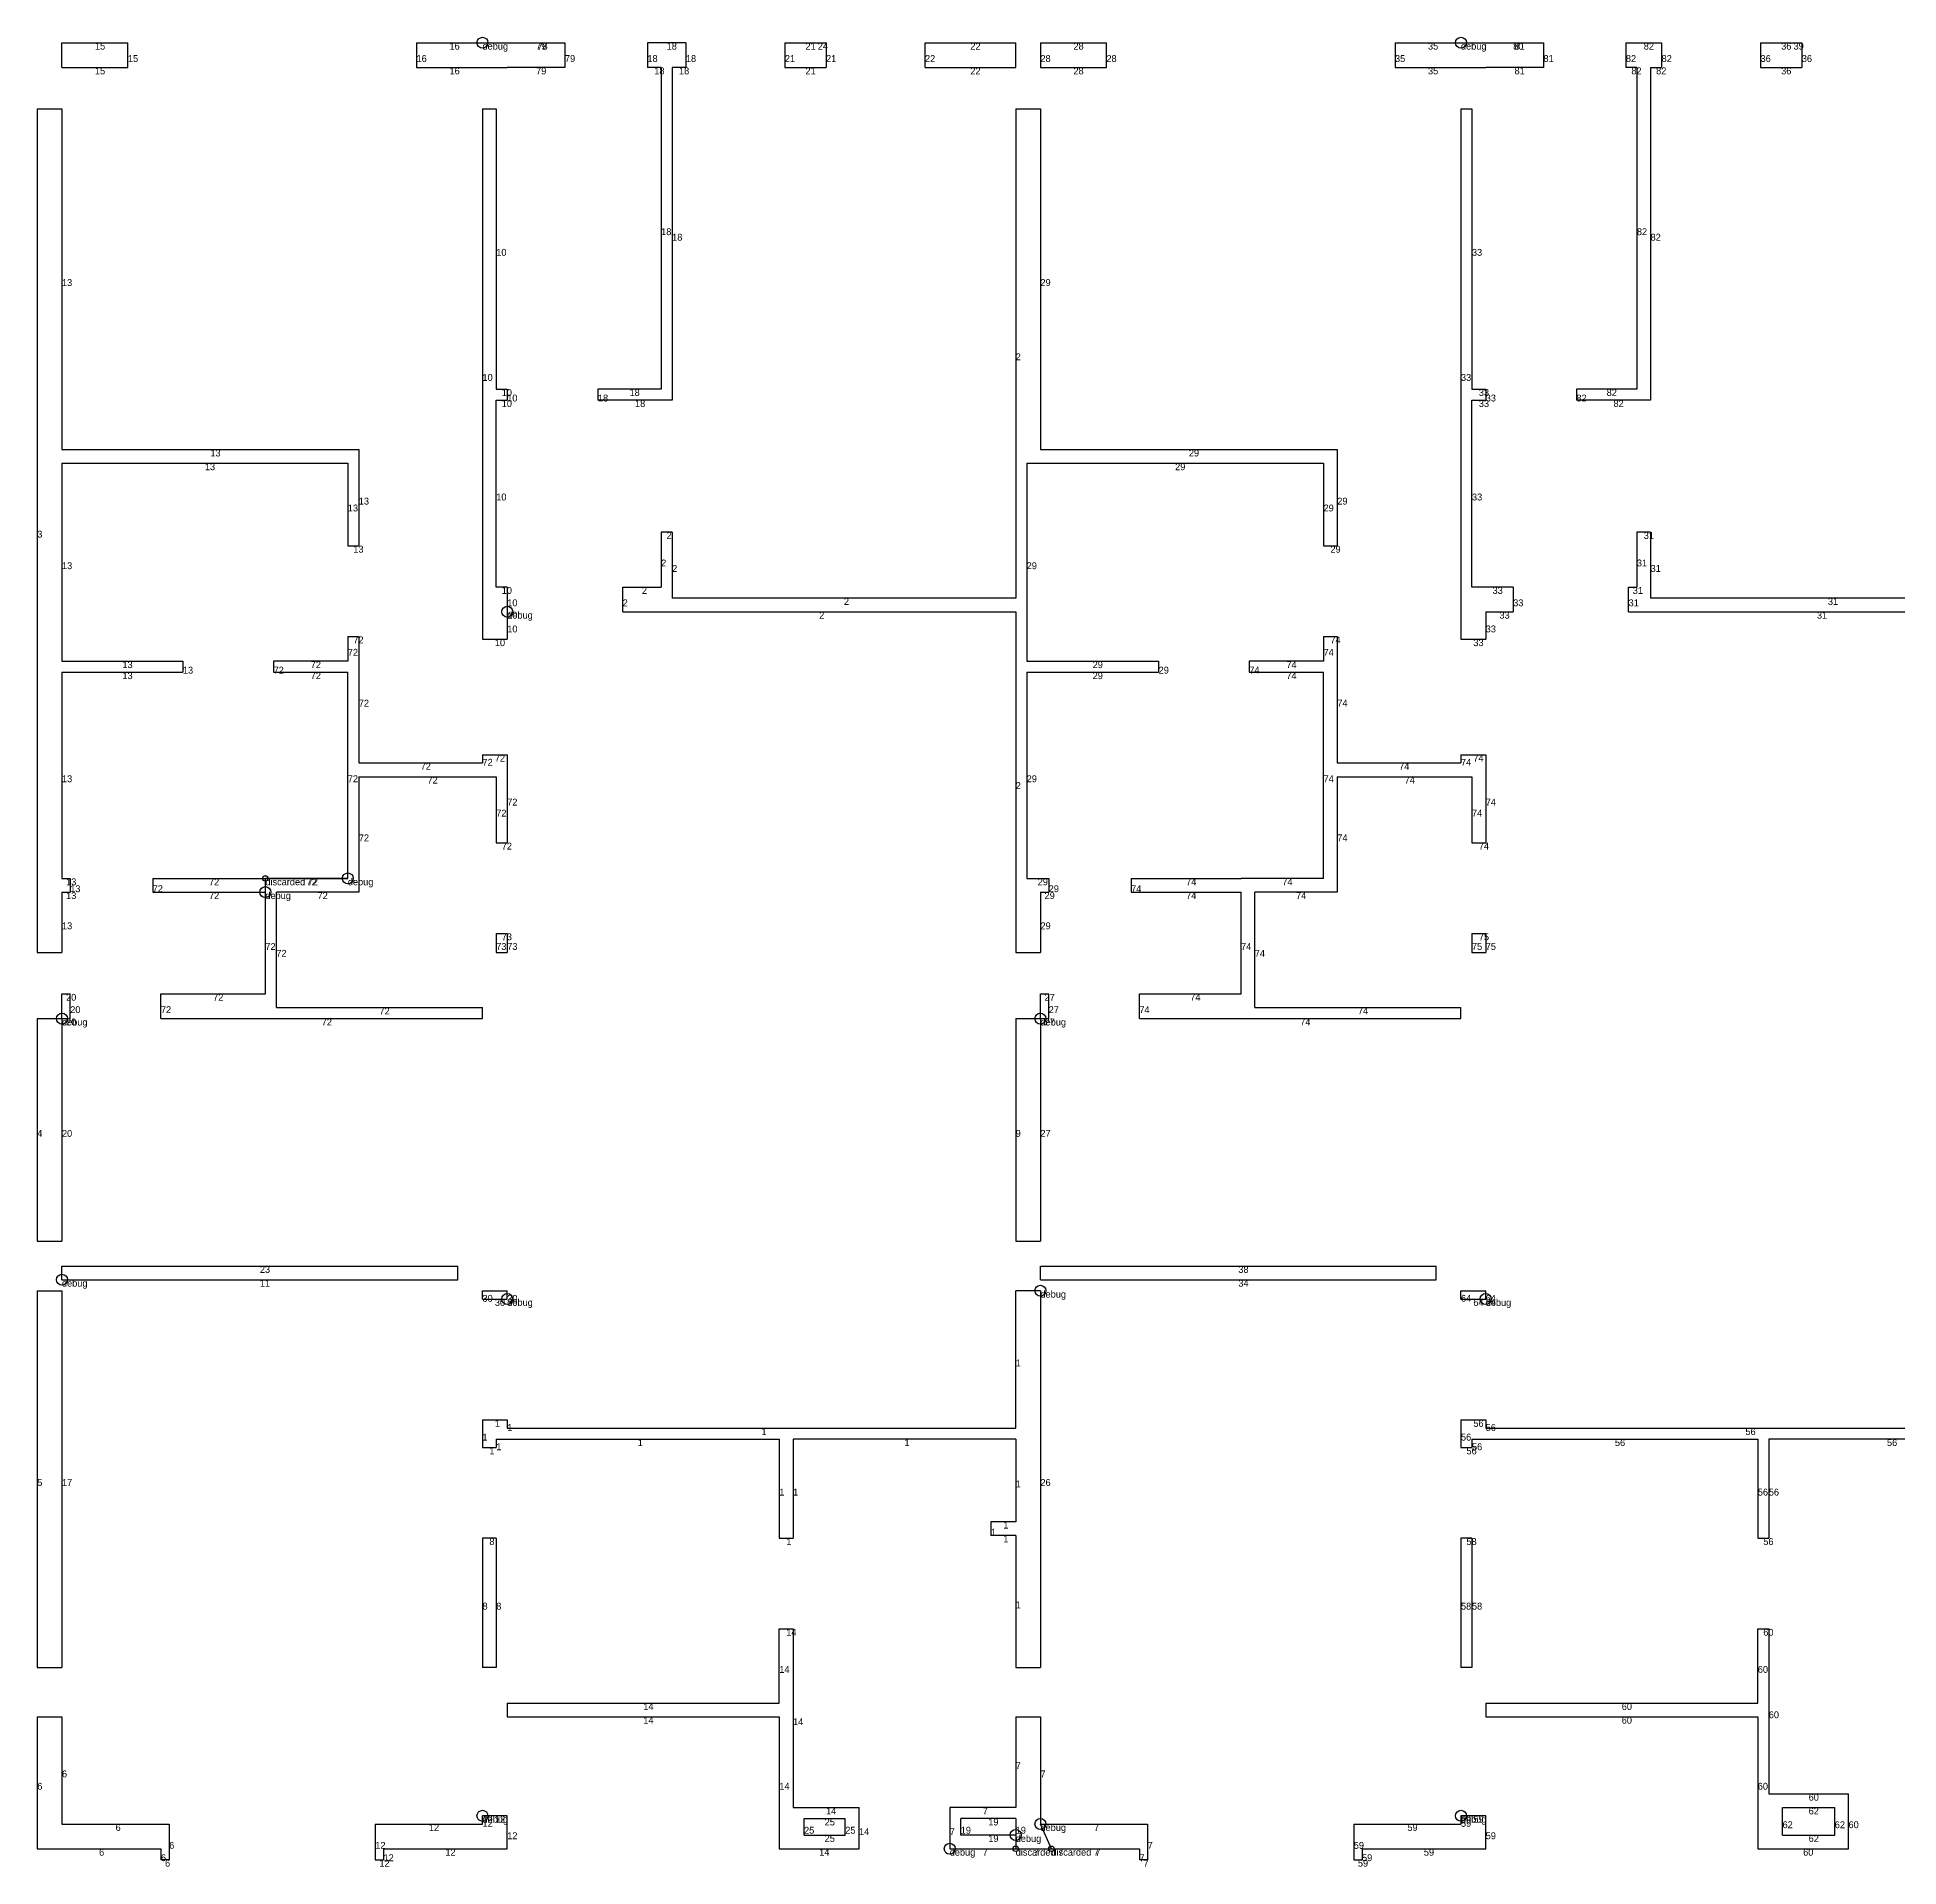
# Model space of a CAD drawing. Header units: metres. Extents: x 234 to 1679, y 437 to 1103.
# Drawn here: x 234 to 911, y 437 to 1103 of the extents above; entities that cross this region are included whole.
import ezdxf

# ---------------------------------------------------------------- set-up
doc = ezdxf.new("R2010")
doc.units = ezdxf.units.M
doc.layers.add('WALL_DEBUG', color=7, linetype='Continuous')

msp = doc.modelspace()

# ---------------------------------------------------------------- linework, layer by layer
at = {"layer": 'debug', "color": 2}
for centre in [(396, 1101), (752, 1101), (405, 894), (317, 792), (317, 792), (317, 792), (347, 797), (347, 797), (347, 797), (243, 746), (243, 746), (243, 746), (599, 746), (599, 746), (599, 746), (243, 651), (405, 644), (599, 647), (761, 644), (396, 456), (599, 453), (599, 453), (599, 453), (752, 456), (590, 449), (590, 449), (590, 449), (566, 444), (566, 444), (566, 444)]:
    msp.add_circle(centre, 2, dxfattribs=at)
at = {"layer": 'debug', "color": 4}
for centre in [(317, 797), (590, 444), (590, 444), (603, 444)]:
    msp.add_circle(centre, 1, dxfattribs=at)
at = {"layer": 'WALL_DEBUG'}
for p, q in [((243, 1101), (267, 1101)), ((243, 1092), (243, 1101)), ((243, 1101), (267, 1101)), ((243, 1092), (243, 1101)), ((243, 1101), (267, 1101)), ((243, 1092), (243, 1101)), ((243, 1101), (267, 1101)), ((267, 1092), (267, 1101)), ((267, 1092), (267, 1101)), ((267, 1092), (267, 1101)), ((267, 1092), (267, 1101)), ((372, 1101), (396, 1101)), ((372, 1101), (372, 1092)), ((372, 1101), (396, 1101)), ((372, 1101), (372, 1092)), ((372, 1101), (396, 1101)), ((372, 1101), (372, 1092)), ((372, 1101), (396, 1101)), ((372, 1101), (372, 1092)), ((396, 1101), (405, 1101)), ((396, 1101), (405, 1101)), ((396, 1101), (405, 1101)), ((405, 1101), (426, 1101)), ((405, 1101), (426, 1101)), ((405, 1101), (426, 1101)), ((405, 1101), (426, 1101)), ((416, 1101), (416, 1101)), ((416, 1101), (416, 1101)), ((416, 1101), (416, 1101)), ((416, 1101), (416, 1101)), ((426, 1101), (426, 1092)), ((426, 1101), (426, 1092)), ((426, 1101), (426, 1092)), ((426, 1101), (426, 1092)), ((470, 1101), (456, 1101)), ((456, 1101), (456, 1092)), ((470, 1101), (456, 1101)), ((456, 1101), (456, 1092)), ((470, 1101), (456, 1101)), ((456, 1101), (456, 1092)), ((470, 1101), (456, 1101)), ((456, 1101), (456, 1092)), ((470, 1101), (470, 1092)), ((470, 1101), (470, 1092)), ((470, 1101), (470, 1092)), ((470, 1101), (470, 1092)), ((506, 1101), (506, 1092)), ((506, 1101), (521, 1101)), ((506, 1101), (506, 1092)), ((506, 1101), (521, 1101)), ((506, 1101), (506, 1092)), ((506, 1101), (521, 1101)), ((506, 1101), (506, 1092)), ((506, 1101), (521, 1101)), ((518, 1101), (518, 1101)), ((518, 1101), (518, 1101)), ((518, 1101), (518, 1101)), ((518, 1101), (518, 1101)), ((521, 1101), (521, 1092)), ((521, 1101), (521, 1092)), ((521, 1101), (521, 1092)), ((521, 1101), (521, 1092)), ((557, 1092), (557, 1101)), ((557, 1101), (590, 1101)), ((557, 1092), (557, 1101)), ((557, 1101), (590, 1101)), ((557, 1092), (557, 1101)), ((557, 1101), (590, 1101)), ((557, 1092), (557, 1101)), ((557, 1101), (590, 1101)), ((590, 1092), (590, 1101)), ((590, 1092), (590, 1101)), ((590, 1092), (590, 1101)), ((599, 1101), (599, 1092)), ((599, 1101), (623, 1101)), ((599, 1101), (599, 1092)), ((599, 1101), (623, 1101)), ((599, 1101), (599, 1092)), ((599, 1101), (623, 1101)), ((599, 1101), (599, 1092)), ((599, 1101), (623, 1101)), ((623, 1092), (623, 1101)), ((623, 1092), (623, 1101)), ((623, 1092), (623, 1101)), ((623, 1092), (623, 1101)), ((728, 1101), (752, 1101)), ((728, 1101), (728, 1092)), ((728, 1101), (752, 1101)), ((728, 1101), (728, 1092)), ((728, 1101), (752, 1101)), ((728, 1101), (728, 1092)), ((728, 1101), (752, 1101)), ((728, 1101), (728, 1092)), ((752, 1101), (761, 1101)), ((752, 1101), (761, 1101)), ((752, 1101), (761, 1101)), ((761, 1101), (782, 1101)), ((761, 1101), (782, 1101)), ((761, 1101), (782, 1101)), ((761, 1101), (782, 1101)), ((771, 1101), (771, 1101)), ((771, 1101), (771, 1101)), ((771, 1101), (771, 1101)), ((771, 1101), (771, 1101)), ((782, 1101), (782, 1092)), ((782, 1101), (782, 1092)), ((782, 1101), (782, 1092)), ((782, 1101), (782, 1092)), ((812, 1101), (812, 1092)), ((812, 1101), (825, 1101)), ((812, 1101), (812, 1092)), ((812, 1101), (825, 1101)), ((812, 1101), (812, 1092)), ((812, 1101), (825, 1101)), ((812, 1101), (812, 1092)), ((812, 1101), (825, 1101)), ((825, 1101), (825, 1092)), ((825, 1101), (825, 1092)), ((825, 1101), (825, 1092)), ((825, 1101), (825, 1092)), ((861, 1101), (861, 1092)), ((861, 1101), (876, 1101)), ((861, 1101), (861, 1092)), ((861, 1101), (876, 1101)), ((861, 1101), (861, 1092)), ((861, 1101), (876, 1101)), ((861, 1101), (861, 1092)), ((861, 1101), (876, 1101)), ((873, 1101), (873, 1101)), ((873, 1101), (873, 1101)), ((873, 1101), (873, 1101)), ((873, 1101), (873, 1101)), ((876, 1101), (876, 1092)), ((876, 1101), (876, 1092)), ((876, 1101), (876, 1092)), ((876, 1101), (876, 1092)), ((243, 1092), (267, 1092)), ((243, 1092), (267, 1092)), ((243, 1092), (267, 1092)), ((243, 1092), (267, 1092)), ((372, 1092), (396, 1092)), ((372, 1092), (396, 1092)), ((372, 1092), (396, 1092)), ((372, 1092), (396, 1092)), ((396, 1092), (405, 1092)), ((396, 1092), (405, 1092)), ((396, 1092), (405, 1092)), ((426, 1092), (405, 1092)), ((426, 1092), (405, 1092)), ((426, 1092), (405, 1092)), ((426, 1092), (405, 1092)), ((461, 1092), (456, 1092)), ((461, 1092), (456, 1092)), ((461, 1092), (456, 1092)), ((461, 1092), (456, 1092)), ((461, 1092), (461, 975)), ((461, 1092), (461, 975)), ((461, 1092), (461, 975)), ((461, 1092), (461, 975)), ((470, 1092), (465, 1092)), ((465, 1092), (465, 971)), ((470, 1092), (465, 1092)), ((465, 1092), (465, 971)), ((470, 1092), (465, 1092)), ((465, 1092), (465, 971)), ((470, 1092), (465, 1092)), ((465, 1092), (465, 971)), ((506, 1092), (521, 1092)), ((506, 1092), (521, 1092)), ((506, 1092), (521, 1092)), ((506, 1092), (521, 1092)), ((557, 1092), (590, 1092)), ((557, 1092), (590, 1092)), ((557, 1092), (590, 1092)), ((557, 1092), (590, 1092)), ((599, 1092), (623, 1092)), ((599, 1092), (623, 1092)), ((599, 1092), (623, 1092)), ((599, 1092), (623, 1092)), ((728, 1092), (752, 1092)), ((728, 1092), (752, 1092)), ((728, 1092), (752, 1092)), ((728, 1092), (752, 1092)), ((752, 1092), (761, 1092)), ((752, 1092), (761, 1092)), ((752, 1092), (761, 1092)), ((782, 1092), (761, 1092)), ((782, 1092), (761, 1092)), ((782, 1092), (761, 1092)), ((782, 1092), (761, 1092)), ((816, 1092), (812, 1092)), ((816, 1092), (812, 1092)), ((816, 1092), (812, 1092)), ((816, 1092), (812, 1092)), ((816, 1092), (816, 975)), ((816, 1092), (816, 975)), ((816, 1092), (816, 975)), ((816, 1092), (816, 975)), ((821, 1092), (821, 971)), ((821, 1092), (825, 1092)), ((821, 1092), (821, 971)), ((821, 1092), (825, 1092)), ((821, 1092), (821, 971)), ((821, 1092), (825, 1092)), ((821, 1092), (821, 971)), ((821, 1092), (825, 1092)), ((861, 1092), (876, 1092)), ((861, 1092), (876, 1092)), ((861, 1092), (876, 1092)), ((861, 1092), (876, 1092)), ((234, 1077), (234, 770)), ((234, 1077), (234, 770)), ((234, 1077), (243, 1077)), ((234, 1077), (234, 770)), ((234, 1077), (243, 1077)), ((234, 1077), (234, 770)), ((234, 1077), (243, 1077)), ((243, 1077), (243, 953)), ((243, 1077), (243, 953)), ((243, 1077), (243, 953)), ((243, 1077), (243, 953)), ((396, 1077), (396, 884)), ((396, 1077), (396, 884)), ((396, 1077), (401, 1077)), ((396, 1077), (396, 884)), ((396, 1077), (401, 1077)), ((396, 1077), (396, 884)), ((396, 1077), (401, 1077)), ((401, 1077), (401, 975)), ((401, 1077), (401, 975)), ((401, 1077), (401, 975)), ((401, 1077), (401, 975)), ((590, 1077), (590, 899)), ((590, 1077), (590, 899)), ((590, 1077), (599, 1077)), ((590, 1077), (590, 899)), ((590, 1077), (599, 1077)), ((590, 1077), (590, 899)), ((590, 1077), (599, 1077)), ((599, 1077), (599, 953)), ((599, 1077), (599, 953)), ((599, 1077), (599, 953)), ((599, 1077), (599, 953)), ((752, 1077), (752, 884)), ((752, 1077), (752, 884)), ((752, 1077), (756, 1077)), ((752, 1077), (752, 884)), ((752, 1077), (756, 1077)), ((752, 1077), (752, 884)), ((752, 1077), (756, 1077)), ((756, 1077), (756, 975)), ((756, 1077), (756, 975)), ((756, 1077), (756, 975)), ((756, 1077), (756, 975)), ((401, 975), (405, 975)), ((401, 975), (405, 975)), ((401, 975), (405, 975)), ((401, 975), (405, 975)), ((401, 903), (401, 971)), ((401, 971), (405, 971)), ((401, 903), (401, 971)), ((401, 971), (405, 971)), ((401, 903), (401, 971)), ((401, 971), (405, 971)), ((401, 903), (401, 971)), ((401, 971), (405, 971)), ((405, 975), (405, 971)), ((405, 975), (405, 971)), ((405, 975), (405, 971)), ((405, 975), (405, 971)), ((461, 975), (438, 975)), ((438, 975), (438, 971)), ((461, 975), (438, 975)), ((438, 975), (438, 971)), ((461, 975), (438, 975)), ((438, 975), (438, 971)), ((461, 975), (438, 975)), ((438, 975), (438, 971)), ((465, 971), (438, 971)), ((465, 971), (438, 971)), ((465, 971), (438, 971)), ((465, 971), (438, 971)), ((756, 975), (761, 975)), ((756, 975), (761, 975)), ((756, 975), (761, 975)), ((756, 975), (761, 975)), ((756, 903), (756, 971)), ((756, 971), (761, 971)), ((756, 903), (756, 971)), ((756, 971), (761, 971)), ((756, 903), (756, 971)), ((756, 971), (761, 971)), ((756, 903), (756, 971)), ((756, 971), (761, 971)), ((761, 975), (761, 971)), ((761, 975), (761, 971)), ((761, 975), (761, 971)), ((761, 975), (761, 971)), ((816, 975), (794, 975)), ((794, 975), (794, 971)), ((816, 975), (794, 975)), ((794, 975), (794, 971)), ((816, 975), (794, 975)), ((794, 975), (794, 971)), ((816, 975), (794, 975)), ((794, 975), (794, 971)), ((821, 971), (794, 971)), ((821, 971), (794, 971)), ((821, 971), (794, 971)), ((821, 971), (794, 971)), ((243, 953), (351, 953)), ((243, 953), (351, 953)), ((243, 953), (351, 953)), ((243, 953), (351, 953)), ((351, 953), (351, 918)), ((351, 953), (351, 918)), ((351, 953), (351, 918)), ((351, 953), (351, 918)), ((599, 953), (707, 953)), ((599, 953), (707, 953)), ((599, 953), (707, 953)), ((599, 953), (707, 953)), ((707, 953), (707, 918)), ((707, 953), (707, 918)), ((707, 953), (707, 918)), ((707, 953), (707, 918)), ((243, 948), (243, 876)), ((243, 948), (347, 948)), ((243, 948), (243, 876)), ((243, 948), (347, 948)), ((243, 948), (243, 876)), ((243, 948), (347, 948)), ((243, 948), (243, 876)), ((243, 948), (347, 948)), ((347, 948), (347, 918)), ((347, 948), (347, 918)), ((347, 948), (347, 918)), ((347, 948), (347, 918)), ((594, 948), (594, 876)), ((594, 948), (702, 948)), ((594, 948), (594, 876)), ((594, 948), (702, 948)), ((594, 948), (594, 876)), ((594, 948), (702, 948)), ((594, 948), (594, 876)), ((594, 948), (702, 948)), ((702, 948), (702, 918)), ((702, 948), (702, 918)), ((702, 948), (702, 918)), ((702, 948), (702, 918)), ((465, 923), (461, 923)), ((461, 923), (461, 903)), ((465, 923), (461, 923)), ((461, 923), (461, 903)), ((465, 923), (461, 923)), ((461, 923), (461, 903)), ((465, 923), (461, 923)), ((461, 923), (461, 903)), ((465, 923), (465, 899)), ((465, 923), (465, 899)), ((465, 923), (465, 899)), ((465, 923), (465, 899)), ((821, 923), (816, 923)), ((816, 923), (816, 903)), ((821, 923), (816, 923)), ((816, 923), (816, 903)), ((821, 923), (816, 923)), ((816, 923), (816, 903)), ((821, 923), (816, 923)), ((816, 923), (816, 903)), ((821, 923), (821, 899)), ((821, 923), (821, 899)), ((821, 923), (821, 899)), ((821, 923), (821, 899)), ((347, 918), (351, 918)), ((347, 918), (351, 918)), ((347, 918), (351, 918)), ((347, 918), (351, 918)), ((702, 918), (707, 918)), ((702, 918), (707, 918)), ((702, 918), (707, 918)), ((702, 918), (707, 918)), ((405, 903), (401, 903)), ((405, 903), (401, 903)), ((405, 903), (401, 903)), ((405, 903), (401, 903)), ((405, 903), (405, 894)), ((405, 903), (405, 894)), ((405, 903), (405, 894)), ((405, 903), (405, 894)), ((447, 894), (447, 903)), ((447, 903), (461, 903)), ((447, 894), (447, 903)), ((447, 903), (461, 903)), ((447, 894), (447, 903)), ((447, 903), (461, 903)), ((447, 894), (447, 903)), ((447, 903), (461, 903)), ((771, 903), (756, 903)), ((771, 903), (756, 903)), ((771, 903), (756, 903)), ((771, 903), (756, 903)), ((771, 903), (771, 894)), ((771, 903), (771, 894)), ((771, 903), (771, 894)), ((771, 903), (771, 894)), ((813, 894), (813, 903)), ((813, 903), (816, 903)), ((813, 894), (813, 903)), ((813, 903), (816, 903)), ((813, 894), (813, 903)), ((813, 903), (816, 903)), ((813, 894), (813, 903)), ((813, 903), (816, 903)), ((590, 899), (465, 899)), ((590, 899), (465, 899)), ((590, 899), (465, 899)), ((590, 899), (465, 899)), ((950, 899), (821, 899)), ((950, 899), (821, 899)), ((950, 899), (821, 899)), ((950, 899), (821, 899)), ((405, 894), (405, 894)), ((405, 894), (405, 884)), ((405, 894), (405, 884)), ((405, 894), (405, 884)), ((405, 894), (405, 884)), ((447, 894), (590, 894)), ((447, 894), (590, 894)), ((447, 894), (590, 894)), ((447, 894), (590, 894)), ((590, 894), (590, 770)), ((590, 894), (590, 770)), ((590, 894), (590, 770)), ((590, 894), (590, 770)), ((761, 894), (771, 894)), ((761, 894), (761, 884)), ((761, 894), (771, 894)), ((761, 894), (761, 884)), ((761, 894), (771, 894)), ((761, 894), (761, 884)), ((761, 894), (771, 894)), ((761, 894), (761, 884)), ((813, 894), (950, 894)), ((813, 894), (950, 894)), ((813, 894), (950, 894)), ((813, 894), (950, 894)), ((347, 885), (347, 876)), ((347, 885), (351, 885)), ((347, 885), (347, 876)), ((347, 885), (351, 885)), ((347, 885), (347, 876)), ((347, 885), (351, 885)), ((347, 885), (347, 876)), ((347, 885), (351, 885)), ((351, 885), (351, 839)), ((351, 885), (351, 839)), ((351, 885), (351, 839)), ((351, 885), (351, 839)), ((396, 884), (405, 884)), ((396, 884), (405, 884)), ((396, 884), (405, 884)), ((396, 884), (405, 884)), ((702, 885), (702, 876)), ((702, 885), (707, 885)), ((702, 885), (702, 876)), ((702, 885), (707, 885)), ((702, 885), (702, 876)), ((702, 885), (707, 885)), ((702, 885), (702, 876)), ((702, 885), (707, 885)), ((707, 885), (707, 839)), ((707, 885), (707, 839)), ((707, 885), (707, 839)), ((707, 885), (707, 839)), ((752, 884), (761, 884)), ((752, 884), (761, 884)), ((752, 884), (761, 884)), ((752, 884), (761, 884)), ((243, 876), (287, 876)), ((243, 876), (287, 876)), ((243, 876), (287, 876)), ((243, 876), (287, 876)), ((287, 876), (287, 872)), ((287, 876), (287, 872)), ((287, 876), (287, 872)), ((287, 876), (287, 872)), ((347, 876), (320, 876)), ((320, 876), (320, 872)), ((347, 876), (320, 876)), ((320, 876), (320, 872)), ((347, 876), (320, 876)), ((320, 876), (320, 872)), ((347, 876), (320, 876)), ((320, 876), (320, 872)), ((594, 876), (642, 876)), ((594, 876), (642, 876)), ((594, 876), (642, 876)), ((594, 876), (642, 876)), ((642, 876), (642, 872)), ((642, 876), (642, 872)), ((642, 876), (642, 872)), ((642, 876), (642, 872)), ((702, 876), (675, 876)), ((675, 876), (675, 872)), ((702, 876), (675, 876)), ((675, 876), (675, 872)), ((702, 876), (675, 876)), ((675, 876), (675, 872)), ((702, 876), (675, 876)), ((675, 876), (675, 872)), ((243, 872), (287, 872)), ((243, 872), (243, 797)), ((243, 872), (287, 872)), ((243, 872), (243, 797)), ((243, 872), (287, 872)), ((243, 872), (243, 797)), ((243, 872), (287, 872)), ((243, 872), (243, 797)), ((320, 872), (347, 872)), ((320, 872), (347, 872)), ((320, 872), (347, 872)), ((320, 872), (347, 872)), ((347, 797), (347, 872)), ((347, 797), (347, 872)), ((347, 797), (347, 872)), ((347, 797), (347, 872)), ((594, 872), (642, 872)), ((594, 872), (594, 797)), ((594, 872), (642, 872)), ((594, 872), (594, 797)), ((594, 872), (642, 872)), ((594, 872), (594, 797)), ((594, 872), (642, 872)), ((594, 872), (594, 797)), ((675, 872), (702, 872)), ((675, 872), (702, 872)), ((675, 872), (702, 872)), ((675, 872), (702, 872)), ((702, 797), (702, 872)), ((702, 797), (702, 872)), ((702, 797), (702, 872)), ((702, 797), (702, 872)), ((396, 842), (396, 839)), ((396, 842), (405, 842)), ((396, 842), (396, 839)), ((396, 842), (405, 842)), ((396, 842), (396, 839)), ((396, 842), (405, 842)), ((396, 842), (396, 839)), ((396, 842), (405, 842)), ((405, 842), (405, 810)), ((405, 842), (405, 810)), ((405, 842), (405, 810)), ((405, 842), (405, 810)), ((752, 842), (752, 839)), ((752, 842), (761, 842)), ((752, 842), (752, 839)), ((752, 842), (761, 842)), ((752, 842), (752, 839)), ((752, 842), (761, 842)), ((752, 842), (752, 839)), ((752, 842), (761, 842)), ((761, 842), (761, 810)), ((761, 842), (761, 810)), ((761, 842), (761, 810)), ((761, 842), (761, 810)), ((351, 839), (396, 839)), ((351, 839), (396, 839)), ((351, 839), (396, 839)), ((351, 839), (396, 839)), ((351, 834), (351, 792)), ((351, 834), (401, 834)), ((351, 834), (351, 792)), ((351, 834), (401, 834)), ((351, 834), (351, 792)), ((351, 834), (401, 834)), ((351, 834), (351, 792)), ((351, 834), (401, 834)), ((401, 834), (401, 810)), ((401, 834), (401, 810)), ((401, 834), (401, 810)), ((401, 834), (401, 810)), ((707, 839), (752, 839)), ((707, 839), (752, 839)), ((707, 839), (752, 839)), ((707, 839), (752, 839)), ((707, 834), (707, 792)), ((707, 834), (756, 834)), ((707, 834), (707, 792)), ((707, 834), (756, 834)), ((707, 834), (707, 792)), ((707, 834), (756, 834)), ((707, 834), (707, 792)), ((707, 834), (756, 834)), ((756, 834), (756, 810)), ((756, 834), (756, 810)), ((756, 834), (756, 810)), ((756, 834), (756, 810)), ((401, 810), (405, 810)), ((401, 810), (405, 810)), ((401, 810), (405, 810)), ((401, 810), (405, 810)), ((756, 810), (761, 810)), ((756, 810), (761, 810)), ((756, 810), (761, 810)), ((756, 810), (761, 810)), ((243, 797), (246, 797)), ((243, 797), (246, 797)), ((243, 797), (246, 797)), ((243, 797), (246, 797)), ((246, 797), (246, 792)), ((246, 797), (246, 792)), ((246, 797), (246, 792)), ((246, 797), (246, 792)), ((276, 797), (276, 792)), ((276, 797), (347, 797)), ((276, 797), (276, 792)), ((276, 797), (347, 797)), ((276, 797), (276, 792)), ((276, 797), (347, 797)), ((276, 797), (276, 792)), ((276, 797), (347, 797)), ((347, 797), (317, 797)), ((347, 797), (317, 797)), ((317, 792), (317, 797)), ((347, 797), (317, 797)), ((317, 792), (317, 797)), ((347, 797), (317, 797)), ((317, 792), (317, 797)), ((594, 797), (602, 797)), ((594, 797), (602, 797)), ((594, 797), (602, 797)), ((594, 797), (602, 797)), ((602, 797), (602, 792)), ((602, 797), (602, 792)), ((602, 797), (602, 792)), ((602, 797), (602, 792)), ((632, 797), (672, 797)), ((632, 797), (632, 792)), ((632, 797), (672, 797)), ((632, 797), (632, 792)), ((632, 797), (672, 797)), ((632, 797), (632, 792)), ((632, 797), (672, 797)), ((632, 797), (632, 792)), ((702, 797), (672, 797)), ((702, 797), (672, 797)), ((702, 797), (672, 797)), ((702, 797), (672, 797)), ((243, 792), (246, 792)), ((243, 792), (243, 770)), ((243, 792), (246, 792)), ((243, 792), (243, 770)), ((243, 792), (246, 792)), ((243, 792), (243, 770)), ((243, 792), (246, 792)), ((243, 792), (243, 770)), ((276, 792), (317, 792)), ((276, 792), (317, 792)), ((276, 792), (317, 792)), ((276, 792), (317, 792)), ((317, 755), (317, 792)), ((317, 755), (317, 792)), ((317, 755), (317, 792)), ((317, 755), (317, 792)), ((351, 792), (321, 792)), ((321, 750), (321, 792)), ((351, 792), (321, 792)), ((321, 750), (321, 792)), ((351, 792), (321, 792)), ((321, 750), (321, 792)), ((351, 792), (321, 792)), ((321, 750), (321, 792)), ((599, 792), (602, 792)), ((599, 792), (599, 770)), ((599, 792), (602, 792)), ((599, 792), (599, 770)), ((599, 792), (602, 792)), ((599, 792), (599, 770)), ((599, 792), (602, 792)), ((599, 792), (599, 770)), ((632, 792), (672, 792)), ((632, 792), (672, 792)), ((632, 792), (672, 792)), ((632, 792), (672, 792)), ((672, 755), (672, 792)), ((672, 755), (672, 792)), ((672, 755), (672, 792)), ((672, 755), (672, 792)), ((707, 792), (677, 792)), ((677, 750), (677, 792)), ((707, 792), (677, 792)), ((677, 750), (677, 792)), ((707, 792), (677, 792)), ((677, 750), (677, 792)), ((707, 792), (677, 792)), ((677, 750), (677, 792)), ((401, 777), (401, 770)), ((401, 777), (405, 777)), ((401, 777), (401, 770)), ((401, 777), (405, 777)), ((401, 777), (401, 770)), ((401, 777), (405, 777)), ((401, 777), (401, 770)), ((401, 777), (405, 777)), ((405, 777), (405, 770)), ((405, 777), (405, 770)), ((405, 777), (405, 770)), ((405, 777), (405, 770)), ((756, 777), (756, 770)), ((756, 777), (761, 777)), ((756, 777), (756, 770)), ((756, 777), (761, 777)), ((756, 777), (756, 770)), ((756, 777), (761, 777)), ((756, 777), (756, 770)), ((756, 777), (761, 777)), ((761, 777), (761, 770)), ((761, 777), (761, 770)), ((761, 777), (761, 770)), ((761, 777), (761, 770)), ((234, 770), (243, 770)), ((234, 770), (243, 770)), ((234, 770), (243, 770)), ((401, 770), (405, 770)), ((401, 770), (405, 770)), ((401, 770), (405, 770)), ((590, 770), (599, 770)), ((590, 770), (599, 770)), ((590, 770), (599, 770)), ((756, 770), (761, 770)), ((756, 770), (761, 770)), ((756, 770), (761, 770)), ((243, 755), (246, 755)), ((243, 746), (243, 755)), ((243, 755), (246, 755)), ((243, 746), (243, 755)), ((243, 755), (246, 755)), ((243, 746), (243, 755)), ((243, 755), (246, 755)), ((246, 746), (246, 755)), ((246, 746), (246, 755)), ((246, 746), (246, 755)), ((246, 746), (246, 755)), ((279, 746), (279, 755)), ((279, 755), (317, 755)), ((279, 746), (279, 755)), ((279, 755), (317, 755)), ((279, 746), (279, 755)), ((279, 755), (317, 755)), ((279, 746), (279, 755)), ((279, 755), (317, 755)), ((599, 755), (602, 755)), ((599, 746), (599, 755)), ((599, 755), (602, 755)), ((599, 746), (599, 755)), ((599, 755), (602, 755)), ((599, 746), (599, 755)), ((599, 755), (602, 755)), ((602, 746), (602, 755)), ((602, 746), (602, 755)), ((602, 746), (602, 755)), ((602, 746), (602, 755)), ((635, 746), (635, 755)), ((635, 755), (672, 755)), ((635, 746), (635, 755)), ((635, 755), (672, 755)), ((635, 746), (635, 755)), ((635, 755), (672, 755)), ((635, 746), (635, 755)), ((635, 755), (672, 755)), ((234, 746), (234, 665)), ((234, 746), (234, 665)), ((234, 746), (243, 746)), ((234, 746), (234, 665)), ((234, 746), (243, 746)), ((234, 746), (234, 665)), ((234, 746), (243, 746)), ((243, 746), (243, 665)), ((243, 746), (246, 746)), ((243, 746), (243, 665)), ((243, 746), (246, 746)), ((243, 746), (243, 665)), ((243, 746), (246, 746)), ((243, 746), (243, 665)), ((243, 746), (246, 746)), ((279, 746), (396, 746)), ((279, 746), (396, 746)), ((279, 746), (396, 746)), ((279, 746), (396, 746)), ((321, 750), (396, 750)), ((321, 750), (396, 750)), ((321, 750), (396, 750)), ((321, 750), (396, 750)), ((396, 746), (396, 750)), ((396, 746), (396, 750)), ((396, 746), (396, 750)), ((590, 746), (590, 665)), ((590, 746), (590, 665)), ((590, 746), (599, 746)), ((590, 746), (590, 665)), ((590, 746), (599, 746)), ((590, 746), (590, 665)), ((590, 746), (599, 746)), ((599, 746), (599, 665)), ((599, 746), (602, 746)), ((599, 746), (599, 665)), ((599, 746), (602, 746)), ((599, 746), (599, 665)), ((599, 746), (602, 746)), ((599, 746), (599, 665)), ((599, 746), (602, 746)), ((635, 746), (752, 746)), ((635, 746), (752, 746)), ((635, 746), (752, 746)), ((635, 746), (752, 746)), ((677, 750), (752, 750)), ((677, 750), (752, 750)), ((677, 750), (752, 750)), ((677, 750), (752, 750)), ((752, 746), (752, 750)), ((752, 746), (752, 750)), ((752, 746), (752, 750)), ((234, 665), (243, 665)), ((234, 665), (243, 665)), ((234, 665), (243, 665)), ((590, 665), (599, 665)), ((590, 665), (599, 665)), ((590, 665), (599, 665)), ((243, 656), (387, 656)), ((243, 651), (243, 656)), ((243, 656), (387, 656)), ((243, 651), (243, 656)), ((243, 656), (387, 656)), ((243, 651), (243, 656)), ((243, 656), (387, 656)), ((243, 651), (387, 651)), ((243, 651), (387, 651)), ((243, 651), (387, 651)), ((243, 651), (387, 651)), ((387, 651), (387, 656)), ((387, 651), (387, 656)), ((387, 651), (387, 656)), ((599, 656), (743, 656)), ((599, 651), (599, 656)), ((599, 656), (743, 656)), ((599, 651), (599, 656)), ((599, 656), (743, 656)), ((599, 651), (599, 656)), ((599, 656), (743, 656)), ((599, 651), (743, 651)), ((599, 651), (743, 651)), ((599, 651), (743, 651)), ((599, 651), (743, 651)), ((743, 651), (743, 656)), ((743, 651), (743, 656)), ((743, 651), (743, 656)), ((234, 647), (234, 510)), ((234, 647), (234, 510)), ((234, 647), (243, 647)), ((234, 647), (234, 510)), ((234, 647), (243, 647)), ((234, 647), (234, 510)), ((234, 647), (243, 647)), ((243, 647), (243, 510)), ((243, 647), (243, 510)), ((243, 647), (243, 510)), ((243, 647), (243, 510)), ((396, 644), (396, 647)), ((396, 644), (396, 647)), ((396, 647), (405, 647)), ((396, 644), (396, 647)), ((396, 647), (405, 647)), ((396, 644), (396, 647)), ((396, 647), (405, 647)), ((396, 644), (405, 644)), ((396, 644), (405, 644)), ((396, 644), (405, 644)), ((396, 644), (405, 644)), ((405, 644), (405, 647)), ((405, 644), (405, 647)), ((405, 644), (405, 647)), ((405, 644), (405, 647)), ((405, 644), (405, 644)), ((590, 597), (590, 647)), ((590, 597), (590, 647)), ((599, 647), (590, 647)), ((590, 597), (590, 647)), ((599, 647), (590, 647)), ((590, 597), (590, 647)), ((599, 647), (590, 647)), ((599, 647), (599, 510)), ((599, 647), (599, 510)), ((599, 647), (599, 510)), ((599, 647), (599, 510)), ((752, 644), (752, 647)), ((752, 644), (752, 647)), ((752, 647), (761, 647)), ((752, 644), (752, 647)), ((752, 647), (761, 647)), ((752, 644), (752, 647)), ((752, 647), (761, 647)), ((752, 644), (761, 644)), ((752, 644), (761, 644)), ((752, 644), (761, 644)), ((752, 644), (761, 644)), ((761, 644), (761, 647)), ((761, 644), (761, 647)), ((761, 644), (761, 647)), ((761, 644), (761, 647)), ((761, 644), (761, 644)), ((396, 600), (396, 590)), ((396, 600), (405, 600)), ((396, 600), (396, 590)), ((396, 600), (405, 600)), ((396, 600), (396, 590)), ((396, 600), (405, 600)), ((396, 600), (396, 590)), ((396, 600), (405, 600)), ((405, 600), (405, 597)), ((405, 600), (405, 597)), ((405, 600), (405, 597)), ((405, 600), (405, 597)), ((405, 597), (590, 597)), ((405, 597), (590, 597)), ((405, 597), (590, 597)), ((405, 597), (590, 597)), ((752, 600), (752, 590)), ((752, 600), (761, 600)), ((752, 600), (752, 590)), ((752, 600), (761, 600)), ((752, 600), (752, 590)), ((752, 600), (761, 600)), ((752, 600), (752, 590)), ((752, 600), (761, 600)), ((761, 600), (761, 597)), ((761, 600), (761, 597)), ((761, 600), (761, 597)), ((761, 600), (761, 597)), ((761, 597), (950, 597)), ((761, 597), (950, 597)), ((761, 597), (950, 597)), ((761, 597), (950, 597)), ((396, 590), (401, 590)), ((396, 590), (401, 590)), ((396, 590), (401, 590)), ((396, 590), (401, 590)), ((401, 593), (504, 593)), ((401, 593), (401, 590)), ((401, 593), (504, 593)), ((401, 593), (401, 590)), ((401, 593), (504, 593)), ((401, 593), (401, 590)), ((401, 593), (504, 593)), ((401, 593), (401, 590)), ((504, 593), (504, 557)), ((504, 593), (504, 557)), ((504, 593), (504, 557)), ((504, 593), (504, 557)), ((590, 593), (509, 593)), ((509, 593), (509, 557)), ((590, 593), (509, 593)), ((509, 593), (509, 557)), ((590, 593), (509, 593)), ((509, 593), (509, 557)), ((590, 593), (509, 593)), ((509, 593), (509, 557)), ((590, 593), (590, 563)), ((590, 593), (590, 563)), ((590, 593), (590, 563)), ((590, 593), (590, 563)), ((752, 590), (756, 590)), ((752, 590), (756, 590)), ((752, 590), (756, 590)), ((752, 590), (756, 590)), ((756, 593), (860, 593)), ((756, 593), (756, 590)), ((756, 593), (860, 593)), ((756, 593), (756, 590)), ((756, 593), (860, 593)), ((756, 593), (756, 590)), ((756, 593), (860, 593)), ((756, 593), (756, 590)), ((860, 593), (860, 557)), ((860, 593), (860, 557)), ((860, 593), (860, 557)), ((860, 593), (860, 557)), ((950, 593), (864, 593)), ((864, 593), (864, 557)), ((950, 593), (864, 593)), ((864, 593), (864, 557)), ((950, 593), (864, 593)), ((864, 593), (864, 557)), ((950, 593), (864, 593)), ((864, 593), (864, 557)), ((590, 563), (581, 563)), ((581, 563), (581, 558)), ((590, 563), (581, 563)), ((581, 563), (581, 558)), ((590, 563), (581, 563)), ((581, 563), (581, 558)), ((590, 563), (581, 563)), ((581, 563), (581, 558)), ((401, 557), (396, 557)), ((396, 557), (396, 510)), ((401, 557), (396, 557)), ((396, 557), (396, 510)), ((401, 557), (396, 557)), ((396, 557), (396, 510)), ((401, 557), (396, 557)), ((396, 557), (396, 510)), ((401, 557), (401, 510)), ((401, 557), (401, 510)), ((401, 557), (401, 510)), ((401, 557), (401, 510)), ((504, 557), (509, 557)), ((504, 557), (509, 557)), ((504, 557), (509, 557)), ((504, 557), (509, 557)), ((590, 558), (581, 558)), ((590, 558), (581, 558)), ((590, 558), (581, 558)), ((590, 558), (581, 558)), ((590, 558), (590, 510)), ((590, 558), (590, 510)), ((590, 558), (590, 510)), ((590, 558), (590, 510)), ((756, 557), (752, 557)), ((752, 557), (752, 510)), ((756, 557), (752, 557)), ((752, 557), (752, 510)), ((756, 557), (752, 557)), ((752, 557), (752, 510)), ((756, 557), (752, 557)), ((752, 557), (752, 510)), ((756, 557), (756, 510)), ((756, 557), (756, 510)), ((756, 557), (756, 510)), ((756, 557), (756, 510)), ((860, 557), (864, 557)), ((860, 557), (864, 557)), ((860, 557), (864, 557)), ((860, 557), (864, 557)), ((504, 497), (504, 524)), ((504, 524), (509, 524)), ((504, 497), (504, 524)), ((504, 524), (509, 524)), ((504, 497), (504, 524)), ((504, 524), (509, 524)), ((504, 497), (504, 524)), ((504, 524), (509, 524)), ((509, 524), (509, 459)), ((509, 524), (509, 459)), ((509, 524), (509, 459)), ((509, 524), (509, 459)), ((860, 497), (860, 524)), ((860, 524), (864, 524)), ((860, 497), (860, 524)), ((860, 524), (864, 524)), ((860, 497), (860, 524)), ((860, 524), (864, 524)), ((860, 497), (860, 524)), ((860, 524), (864, 524)), ((864, 524), (864, 464)), ((864, 524), (864, 464)), ((864, 524), (864, 464)), ((864, 524), (864, 464)), ((234, 510), (243, 510)), ((234, 510), (243, 510)), ((234, 510), (243, 510)), ((401, 510), (396, 510)), ((401, 510), (396, 510)), ((401, 510), (396, 510)), ((590, 510), (599, 510)), ((590, 510), (599, 510)), ((590, 510), (599, 510)), ((756, 510), (752, 510)), ((756, 510), (752, 510)), ((756, 510), (752, 510)), ((405, 497), (504, 497)), ((405, 497), (504, 497)), ((405, 497), (405, 492)), ((405, 497), (504, 497)), ((405, 497), (405, 492)), ((405, 497), (504, 497)), ((405, 497), (405, 492)), ((761, 497), (860, 497)), ((761, 497), (860, 497)), ((761, 497), (761, 492)), ((761, 497), (860, 497)), ((761, 497), (761, 492)), ((761, 497), (860, 497)), ((761, 497), (761, 492)), ((234, 492), (234, 444)), ((234, 492), (234, 444)), ((234, 492), (243, 492)), ((234, 492), (234, 444)), ((234, 492), (243, 492)), ((234, 492), (234, 444)), ((234, 492), (243, 492)), ((243, 492), (243, 453)), ((243, 492), (243, 453)), ((243, 492), (243, 453)), ((243, 492), (243, 453)), ((405, 492), (504, 492)), ((405, 492), (504, 492)), ((405, 492), (504, 492)), ((405, 492), (504, 492)), ((504, 492), (504, 444)), ((504, 492), (504, 444)), ((504, 492), (504, 444)), ((504, 492), (504, 444)), ((590, 492), (590, 459)), ((590, 492), (590, 459)), ((590, 492), (599, 492)), ((590, 492), (590, 459)), ((590, 492), (599, 492)), ((590, 492), (590, 459)), ((590, 492), (599, 492)), ((599, 492), (599, 453)), ((599, 492), (599, 453)), ((599, 492), (599, 453)), ((599, 492), (599, 453)), ((761, 492), (860, 492)), ((761, 492), (860, 492)), ((761, 492), (860, 492)), ((761, 492), (860, 492)), ((860, 492), (860, 444)), ((860, 492), (860, 444)), ((860, 492), (860, 444)), ((860, 492), (860, 444)), ((864, 464), (893, 464)), ((864, 464), (893, 464)), ((864, 464), (893, 464)), ((864, 464), (893, 464)), ((893, 444), (893, 464)), ((893, 444), (893, 464)), ((893, 444), (893, 464)), ((893, 444), (893, 464)), ((405, 456), (396, 456)), ((396, 453), (396, 456)), ((396, 456), (396, 456)), ((405, 456), (396, 456)), ((396, 453), (396, 456)), ((405, 456), (396, 456)), ((396, 453), (396, 456)), ((405, 456), (396, 456)), ((396, 453), (396, 456)), ((405, 444), (405, 456)), ((405, 444), (405, 456)), ((405, 444), (405, 456)), ((405, 444), (405, 456)), ((509, 459), (533, 459)), ((509, 459), (533, 459)), ((509, 459), (533, 459)), ((509, 459), (533, 459)), ((513, 449), (513, 455)), ((513, 455), (528, 455)), ((513, 449), (513, 455)), ((513, 455), (528, 455)), ((513, 449), (513, 455)), ((513, 455), (528, 455)), ((513, 449), (513, 455)), ((513, 455), (528, 455)), ((528, 449), (528, 455)), ((528, 449), (528, 455)), ((528, 449), (528, 455)), ((528, 449), (528, 455)), ((533, 444), (533, 459)), ((533, 444), (533, 459)), ((533, 444), (533, 459)), ((533, 444), (533, 459)), ((590, 459), (566, 459)), ((566, 459), (566, 444)), ((590, 459), (566, 459)), ((566, 459), (566, 444)), ((590, 459), (566, 459)), ((566, 459), (566, 444)), ((590, 459), (566, 459)), ((566, 459), (566, 444)), ((590, 455), (570, 455)), ((570, 449), (570, 455)), ((590, 455), (570, 455)), ((570, 449), (570, 455)), ((590, 455), (570, 455)), ((570, 449), (570, 455)), ((590, 455), (570, 455)), ((570, 449), (570, 455)), ((590, 455), (590, 449)), ((590, 455), (590, 449)), ((590, 455), (590, 449)), ((590, 455), (590, 449)), ((761, 456), (752, 456)), ((752, 456), (752, 456)), ((752, 456), (752, 453)), ((761, 456), (752, 456)), ((752, 456), (752, 453)), ((761, 456), (752, 456)), ((752, 456), (752, 453)), ((761, 456), (752, 456)), ((752, 456), (752, 453)), ((761, 444), (761, 456)), ((761, 444), (761, 456)), ((761, 444), (761, 456)), ((761, 444), (761, 456)), ((869, 449), (869, 459)), ((869, 459), (888, 459)), ((869, 449), (869, 459)), ((869, 459), (888, 459)), ((869, 449), (869, 459)), ((869, 459), (888, 459)), ((869, 449), (869, 459)), ((869, 459), (888, 459)), ((888, 449), (888, 459)), ((888, 449), (888, 459)), ((888, 449), (888, 459)), ((888, 449), (888, 459)), ((243, 453), (282, 453)), ((243, 453), (282, 453)), ((243, 453), (282, 453)), ((243, 453), (282, 453)), ((282, 453), (282, 440)), ((282, 453), (282, 440)), ((282, 453), (282, 440)), ((282, 453), (282, 440)), ((357, 453), (396, 453)), ((357, 453), (357, 440)), ((357, 453), (396, 453)), ((357, 453), (357, 440)), ((357, 453), (396, 453)), ((357, 453), (357, 440)), ((357, 453), (396, 453)), ((357, 453), (357, 440)), ((513, 449), (528, 449)), ((513, 449), (528, 449)), ((513, 449), (528, 449)), ((513, 449), (528, 449)), ((590, 449), (570, 449)), ((590, 449), (570, 449)), ((590, 449), (570, 449)), ((590, 449), (570, 449)), ((590, 449), (590, 444)), ((590, 449), (590, 444)), ((590, 449), (590, 444)), ((599, 453), (638, 453)), ((603, 444), (599, 453)), ((599, 453), (638, 453)), ((603, 444), (599, 453)), ((599, 453), (638, 453)), ((603, 444), (599, 453)), ((599, 453), (638, 453)), ((638, 453), (638, 440)), ((638, 453), (638, 440)), ((638, 453), (638, 440)), ((638, 453), (638, 440)), ((713, 453), (752, 453)), ((713, 453), (713, 440)), ((713, 453), (752, 453)), ((713, 453), (713, 440)), ((713, 453), (752, 453)), ((713, 453), (713, 440)), ((713, 453), (752, 453)), ((713, 453), (713, 440)), ((869, 449), (888, 449)), ((869, 449), (888, 449)), ((869, 449), (888, 449)), ((869, 449), (888, 449)), ((234, 444), (279, 444)), ((234, 444), (279, 444)), ((234, 444), (279, 444)), ((234, 444), (279, 444)), ((279, 444), (279, 440)), ((279, 444), (279, 440)), ((279, 444), (279, 440)), ((279, 444), (279, 440)), ((360, 444), (405, 444)), ((360, 444), (360, 440)), ((360, 444), (405, 444)), ((360, 444), (360, 440)), ((360, 444), (405, 444)), ((360, 444), (360, 440)), ((360, 444), (405, 444)), ((360, 444), (360, 440)), ((504, 444), (533, 444)), ((504, 444), (533, 444)), ((504, 444), (533, 444)), ((504, 444), (533, 444)), ((566, 444), (590, 444)), ((566, 444), (603, 444)), ((566, 444), (635, 444)), ((566, 444), (590, 444)), ((566, 444), (603, 444)), ((566, 444), (635, 444)), ((566, 444), (590, 444)), ((566, 444), (603, 444)), ((566, 444), (635, 444)), ((566, 444), (590, 444)), ((566, 444), (603, 444)), ((566, 444), (635, 444)), ((635, 444), (635, 440)), ((635, 444), (635, 440)), ((635, 444), (635, 440)), ((635, 444), (635, 440)), ((716, 444), (761, 444)), ((716, 444), (716, 440)), ((716, 444), (761, 444)), ((716, 444), (716, 440)), ((716, 444), (761, 444)), ((716, 444), (716, 440)), ((716, 444), (761, 444)), ((716, 444), (716, 440)), ((860, 444), (893, 444)), ((860, 444), (893, 444)), ((860, 444), (893, 444)), ((860, 444), (893, 444)), ((282, 440), (279, 440)), ((282, 440), (279, 440)), ((282, 440), (279, 440)), ((282, 440), (279, 440)), ((357, 440), (360, 440)), ((357, 440), (360, 440)), ((357, 440), (360, 440)), ((357, 440), (360, 440)), ((638, 440), (635, 440)), ((638, 440), (635, 440)), ((638, 440), (635, 440)), ((638, 440), (635, 440)), ((713, 440), (716, 440)), ((713, 440), (716, 440)), ((713, 440), (716, 440)), ((713, 440), (716, 440))]:
    msp.add_line(p, q, dxfattribs=at)

# ---------------------------------------------------------------- texts
at = {"layer": 'comp_debug_text', "char_height": 2.5, "attachment_point": 1}
for s, insert in [('15', (255, 1101)), ('16', (384, 1101)), ('79', (415.5, 1101)), ('78', (416, 1101)), ('18', (463, 1101)), ('21', (513.5, 1101)), ('24', (518, 1101)), ('22', (573.5, 1101)), ('28', (611, 1101)), ('35', (740, 1101)), ('80', (771, 1101)), ('81', (771.5, 1101)), ('82', (818.5, 1101)), ('36', (868.5, 1101)), ('39', (873, 1101)), ('15', (255, 1092)), ('15', (267, 1096.5)), ('16', (372, 1096.5)), ('16', (384, 1092)), ('79', (415.5, 1092)), ('79', (426, 1096.5)), ('18', (456, 1096.5)), ('18', (458.5, 1092)), ('18', (467.5, 1092)), ('18', (470, 1096.5)), ('21', (506, 1096.5)), ('21', (513.5, 1092)), ('21', (521, 1096.5)), ('22', (557, 1096.5)), ('22', (573.5, 1092)), ('28', (599, 1096.5)), ('28', (611, 1092)), ('28', (623, 1096.5)), ('35', (728, 1096.5)), ('35', (740, 1092)), ('81', (771.5, 1092)), ('81', (782, 1096.5)), ('82', (812, 1096.5)), ('82', (814, 1092)), ('82', (823, 1092)), ('82', (825, 1096.5)), ('36', (861, 1096.5)), ('36', (868.5, 1092)), ('36', (876, 1096.5)), ('18', (461, 1033.5)), ('18', (465, 1031.5)), ('82', (816, 1033.5)), ('82', (821, 1031.5)), ('10', (401, 1026)), ('33', (756, 1026)), ('13', (243, 1015)), ('29', (599, 1015)), ('2', (590, 988)), ('10', (396, 980.5)), ('33', (752, 980.5)), ('10', (403, 975)), ('10', (403, 971)), ('10', (405, 973)), ('18', (438, 973)), ('18', (449.5, 975)), ('18', (451.5, 971)), ('33', (758.5, 975)), ('33', (758.5, 971)), ('33', (761, 973)), ('82', (794, 973)), ('82', (805, 975)), ('82', (807.5, 971)), ('13', (297, 953)), ('29', (653, 953)), ('13', (295, 948)), ('29', (648, 948)), ('13', (351, 935.5)), ('10', (401, 937)), ('29', (707, 935.5)), ('33', (756, 937)), ('13', (347, 933)), ('29', (702, 933)), ('3', (234, 923.5)), ('2', (463, 923)), ('31', (818.5, 923)), ('13', (349, 918)), ('29', (704.5, 918)), ('13', (243, 912)), ('2', (461, 913)), ('2', (465, 911)), ('29', (594, 912)), ('31', (816, 913)), ('31', (821, 911)), ('10', (403, 903)), ('2', (454, 903)), ('33', (763.5, 903)), ('31', (814.5, 903)), ('10', (405, 898.5)), ('10', (405, 894)), ('2', (447, 898.5)), ('2', (518.5, 894)), ('2', (527.5, 899)), ('33', (766, 894)), ('33', (771, 898.5)), ('31', (813, 898.5)), ('31', (881.5, 894)), ('31', (885.5, 899)), ('10', (405, 889)), ('33', (761, 889)), ('72', (347, 880.5)), ('72', (349, 885)), ('10', (400.5, 884)), ('74', (702, 880.5)), ('74', (704.5, 885)), ('33', (756.5, 884)), ('13', (265, 876)), ('13', (287, 874)), ('72', (320, 874)), ('72', (333.5, 876)), ('29', (618, 876)), ('29', (642, 874)), ('74', (675, 874)), ('74', (688.5, 876)), ('13', (265, 872)), ('72', (333.5, 872)), ('29', (618, 872)), ('74', (688.5, 872)), ('72', (351, 862)), ('74', (707, 862)), ('72', (396, 840.5)), ('72', (400.5, 842)), ('74', (752, 840.5)), ('74', (756.5, 842)), ('13', (243, 834.5)), ('72', (347, 834.5)), ('72', (373.5, 839)), ('72', (376, 834)), ('29', (594, 834.5)), ('74', (702, 834.5)), ('74', (729.5, 839)), ('74', (731.5, 834)), ('2', (590, 832)), ('72', (401, 822)), ('72', (405, 826)), ('74', (756, 822)), ('74', (761, 826)), ('72', (351, 813)), ('74', (707, 813)), ('72', (403, 810)), ('74', (758.5, 810)), ('13', (244.5, 797)), ('13', (246, 794.5)), ('72', (276, 794.5)), ('72', (296.5, 797)), ('72', (332, 797)), ('29', (598, 797)), ('29', (602, 794.5)), ('74', (632, 794.5)), ('74', (652, 797)), ('74', (687, 797)), ('13', (244.5, 792)), ('72', (296.5, 792)), ('72', (336, 792)), ('29', (600.5, 792)), ('74', (652, 792)), ('74', (692, 792)), ('13', (243, 781)), ('29', (599, 781)), ('72', (317, 773.5)), ('73', (401, 773.5)), ('73', (403, 777)), ('73', (405, 773.5)), ('74', (672, 773.5)), ('75', (756, 773.5)), ('75', (758.5, 777)), ('75', (761, 773.5)), ('72', (321, 771)), ('74', (677, 771)), ('20', (244.5, 755)), ('72', (298, 755)), ('27', (600.5, 755)), ('74', (653.5, 755)), ('20', (244.5, 746)), ('20', (246, 750.5)), ('72', (279, 750.5)), ('72', (337.5, 746)), ('72', (358.5, 750)), ('27', (600.5, 746)), ('27', (602, 750.5)), ('74', (635, 750.5)), ('74', (693.5, 746)), ('74', (714.5, 750)), ('4', (234, 705.5)), ('20', (243, 705.5)), ('9', (590, 705.5)), ('27', (599, 705.5)), ('23', (315, 656)), ('11', (315, 651)), ('38', (671, 656)), ('34', (671, 651)), ('30', (396, 645.5)), ('30', (400.5, 644)), ('30', (405, 645.5)), ('30', (405, 644)), ('64', (752, 645.5)), ('64', (756.5, 644)), ('64', (761, 645.5)), ('64', (761, 644)), ('1', (590, 622)), ('1', (400.5, 600)), ('1', (405, 598.5)), ('1', (497.5, 597)), ('56', (756.5, 600)), ('56', (761, 598.5)), ('56', (855.5, 597)), ('1', (396, 595)), ('1', (398.5, 590)), ('1', (401, 591.5)), ('1', (452.5, 593)), ('1', (549.5, 593)), ('56', (752, 595)), ('56', (754, 590)), ('56', (756, 591.5)), ('56', (808, 593)), ('56', (907, 593)), ('5', (234, 578.5)), ('17', (243, 578.5)), ('1', (590, 578)), ('26', (599, 578.5)), ('1', (504, 575)), ('1', (509, 575)), ('56', (860, 575)), ('56', (864, 575)), ('1', (585.5, 563)), ('8', (398.5, 557)), ('1', (506.5, 557)), ('1', (581, 560.5)), ('1', (585.5, 558)), ('58', (754, 557)), ('56', (862, 557)), ('8', (396, 533.5)), ('8', (401, 533.5)), ('1', (590, 534)), ('58', (752, 533.5)), ('58', (756, 533.5)), ('14', (506.5, 524)), ('60', (862, 524)), ('14', (504, 510.5)), ('60', (860, 510.5)), ('14', (454.5, 497)), ('60', (810.5, 497)), ('14', (454.5, 492)), ('14', (509, 491.5)), ('60', (810.5, 492)), ('60', (864, 494)), ('7', (590, 475.5)), ('6', (234, 468)), ('6', (243, 472.5)), ('14', (504, 468)), ('7', (599, 472.5)), ('60', (860, 468)), ('60', (878.5, 464)), ('12', (396, 456)), ('12', (396, 454.5)), ('12', (400.5, 456)), ('25', (520.5, 455)), ('14', (521, 459)), ('7', (578, 459)), ('19', (580, 455)), ('59', (752, 456)), ('59', (752, 454.5)), ('59', (756.5, 456)), ('62', (869, 454)), ('62', (878.5, 459)), ('62', (888, 454)), ('60', (893, 454)), ('6', (262.5, 453)), ('12', (376.5, 453)), ('12', (405, 450)), ('25', (513, 452)), ('25', (520.5, 449)), ('25', (528, 452)), ('14', (533, 451.5)), ('7', (566, 451.5)), ('19', (570, 452)), ('19', (580, 449)), ('19', (590, 452)), ('7', (618.5, 453)), ('59', (732.5, 453)), ('59', (761, 450)), ('62', (878.5, 449)), ('6', (256.5, 444)), ('6', (279, 442)), ('6', (282, 446.5)), ('12', (357, 446.5)), ('12', (360, 442)), ('12', (382.5, 444)), ('14', (518.5, 444)), ('7', (578, 444)), ('7', (596.5, 444)), ('7', (619, 444)), ('7', (635, 442)), ('7', (638, 446.5)), ('59', (713, 446.5)), ('59', (716, 442)), ('59', (738.5, 444)), ('60', (876.5, 444)), ('6', (280.5, 440)), ('12', (358.5, 440)), ('7', (636.5, 440)), ('59', (714.5, 440))]:
    msp.add_mtext(s, dxfattribs=dict(at, insert=insert))
at = {"layer": 'debug', "char_height": 2.5, "attachment_point": 1}
for s, insert in [('debug', (396, 1101)), ('debug', (752, 1101)), ('debug', (405, 894)), ('discarded 72', (317, 797)), ('debug', (347, 797)), ('debug', (347, 797)), ('debug', (347, 797)), ('debug', (317, 792)), ('debug', (317, 792)), ('debug', (317, 792)), ('debug', (243, 746)), ('debug', (243, 746)), ('debug', (243, 746)), ('debug', (599, 746)), ('debug', (599, 746)), ('debug', (599, 746)), ('debug', (243, 651)), ('debug', (405, 644)), ('debug', (599, 647)), ('debug', (761, 644)), ('debug', (396, 456)), ('debug', (752, 456)), ('debug', (590, 449)), ('debug', (590, 449)), ('debug', (590, 449)), ('debug', (599, 453)), ('debug', (599, 453)), ('debug', (599, 453)), ('debug', (566, 444)), ('debug', (566, 444)), ('debug', (566, 444)), ('discarded 7', (590, 444)), ('discarded 7', (590, 444)), ('discarded 7', (603, 444))]:
    msp.add_mtext(s, dxfattribs=dict(at, insert=insert))

doc.saveas('drawing.dxf')
